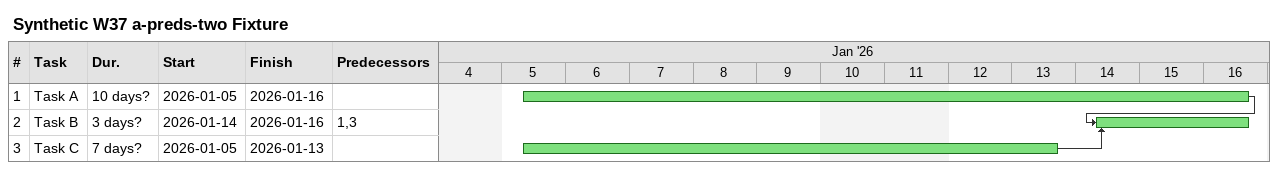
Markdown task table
Synthetic W37 a-preds-two Fixture

| ID | Task | Duration | Start | Finish | Predecessors |
|---|---|---|---|---|---|
| 1 | Task A | 10d? | 2026-01-05 | 2026-01-16 |  |
| 2 | Task B | 3d? | 2026-01-14 | 2026-01-16 | 1, 3 |
| 3 | Task C | 7d? | 2026-01-05 | 2026-01-13 |  |
